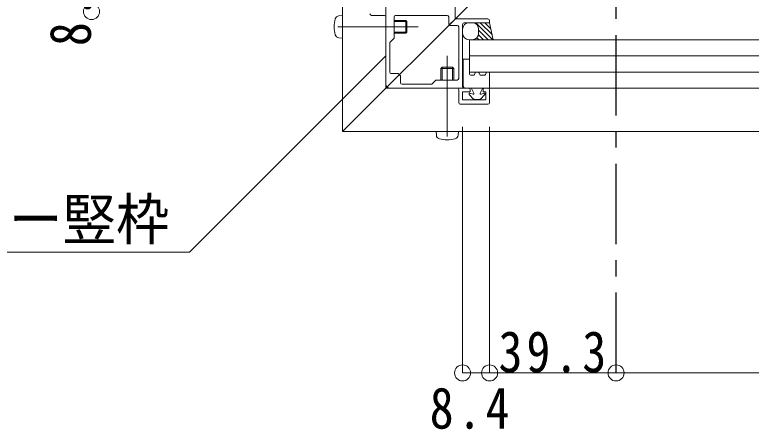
# Model space of a CAD drawing. Units: millimetres at full size, sheet at 1:5. Extents: x -1050 to 1050, y -742 to 742.
# Drawn here: x -338.9 to -110, y -272.8 to -144 of the extents above; entities that cross this region are included whole.
import ezdxf
from ezdxf.enums import TextEntityAlignment as Align

# ---------------------------------------------------------------- set-up
doc = ezdxf.new("R2010")
doc.units = ezdxf.units.MM
doc.header["$LTSCALE"] = 5
doc.linetypes.add('CHAIN1', pattern=[8, 5, -1, 1, -1])
doc.layers.add('0-0_通り芯', color=7, linetype='CHAIN1')
for name, color, linetype, lineweight in [('0-3_寸法', 54, 'Continuous', 20), ('0-4_手摺部材', 92, 'Continuous', 20), ('0-7_ガラス', 6, 'Continuous', 20), ('0-8_その他', 11, 'Continuous', 20), ('0-9_文字', 3, 'Continuous', 20)]:
    doc.layers.add(name, color=color, linetype=linetype, lineweight=lineweight)
doc.styles.add('ＭＳ ゴシック', font='')
doc.styles.get('ＭＳ ゴシック').set_extended_font_data('MS Gothic')

# ---------------------------------------------------------------- blocks, each defined once
blk = doc.blocks.new('dimension_origin')
at = {"color": 0, "linetype": 'Continuous', "lineweight": -2}
blk.add_circle((0, 0), 1.25, dxfattribs=at)

msp = doc.modelspace()

# ---------------------------------------------------------------- linework, layer by layer
at = {"layer": '0-0_通り芯'}
msp.add_line((-151.98, -255.293), (-151.98, 108.086), dxfattribs=at)
at = {"layer": '0-3_寸法'}
for p, q in [((-199.68, -178.834), (-199.68, -255.293)), ((-191.28, -178.834), (-191.28, -255.293)), ((-199.68, -255.293), (-191.28, -255.293)), ((-191.28, -255.293), (-151.98, -255.293)), ((-151.98, -255.293), (-1.98, -255.293))]:
    msp.add_line(p, q, dxfattribs=at)
at = {"layer": '0-4_手摺部材'}
for p, q in [((-236.98, -180.293), (-236.98, 105.685)), ((-223.483, 45.748), (-223.483, -166.796)), ((-236.98, -180.293), (-181.98, -125.293)), ((-201.98, -135.093), (-201.98, -145.086)), ((-227.98, -144.193), (-224.48, -144.193)), ((-223.98, -144.193), (-224.48, -144.193)), ((-204.48, -144.193), (-220.48, -144.193)), ((-238.099, -144.341), (-236.98, -144.243)), ((-236.98, -144.243), (-236.98, -151.243)), ((-223.48, -144.693), (-223.48, -165.939)), ((-220.98, -151.293), (-220.98, -144.693)), ((-220.98, -145.743), (-217.359, -145.743)), ((-217.359, -145.743), (-217.359, -149.743)), ((-216.98, -146.122), (-216.98, -149.364)), ((-203.98, -146.81), (-203.98, -144.693)), ((-203.645, -146.958), (-202.126, -145.439)), ((-203.645, -146.958), (-202.126, -145.439)), ((-191.78, -145.293), (-201.773, -145.293)), ((-203.497, -147.293), (-201.38, -147.293)), ((-200.88, -147.793), (-200.88, -163.793)), ((-199.68, -166.293), (-199.68, -146.993)), ((-220.98, -149.743), (-217.359, -149.743)), ((-238.099, -151.145), (-236.98, -151.243)), ((-220.98, -151.293), (-222.28, -152.593)), ((-222.28, -161.793), (-222.28, -152.593)), ((-219.679, -162.293), (-221.78, -162.293)), ((-219.479, -162.792), (-219.479, -162.493)), ((-206.43, -164.293), (-206.43, -160.672)), ((-202.43, -160.672), (-206.43, -160.672)), ((-202.809, -160.293), (-206.051, -160.293)), ((-202.43, -164.293), (-202.43, -160.672)), ((-222.876, -166.189), (-219.479, -162.792)), ((-222.876, -166.189), (-219.479, -162.792)), ((-219.479, -162.792), (-219.18, -162.792)), ((-218.98, -162.992), (-218.98, -165.093)), ((-207.98, -164.293), (-209.28, -165.593)), ((-207.98, -164.293), (-201.38, -164.293)), ((-11.021, -166.796), (-223.483, -166.796)), ((-201.38, -166.793), (-222.626, -166.793)), ((-218.48, -165.593), (-209.28, -165.593)), ((-199.18, -166.793), (-197.78, -166.793)), ((-192.78, -166.793), (-191.78, -166.793)), ((-200.88, -167.293), (-200.88, -167.793)), ((-200.88, -171.293), (-200.88, -167.793)), ((-199.68, -167.993), (-199.68, -170.393)), ((-197.28, -167.993), (-199.68, -167.993)), ((-197.28, -167.293), (-197.28, -167.993)), ((-193.28, -167.293), (-193.28, -167.993)), ((-191.28, -171.293), (-191.28, -167.293)), ((-199.68, -170.393), (-192.48, -170.393)), ((-191.78, -171.793), (-200.38, -171.793)), ((98.02, -180.293), (-236.98, -180.293)), ((-207.832, -181.412), (-207.93, -180.293)), ((-200.93, -180.293), (-207.93, -180.293)), ((-201.028, -181.412), (-200.93, -180.293))]:
    msp.add_line(p, q, dxfattribs=at)
at = {"layer": '0-4_手摺部材', "linetype": 'CHAIN1'}
for p, q in [((-213.48, -147.743), (-242.698, -147.743)), ((-204.43, -156.793), (-204.43, -186.011))]:
    msp.add_line(p, q, dxfattribs=at)
at = {"layer": '0-4_手摺部材'}
for points in [[(-220.98, -146.122), (-216.98, -146.122), (-217.359, -145.743)], [(-191.28, -145.793), (-191.28, -146.493), (-199.18, -146.493)], [(-220.98, -149.364), (-216.98, -149.364), (-217.359, -149.743)], [(-206.051, -164.293), (-206.051, -160.293), (-206.43, -160.672)], [(-202.809, -164.293), (-202.809, -160.293), (-202.43, -160.672)], [(-193.28, -167.993), (-192.48, -167.993), (-192.48, -170.393)]]:
    msp.add_lwpolyline(points, dxfattribs=at)
for centre, radius, start, end in [((-227.98, -143.693), 0.5, 180, 270), ((-223.98, -144.693), 0.5, 0, 90), ((-220.48, -144.693), 0.5, 90.00011, 180.00011), ((-204.48, -144.693), 0.5, 0, 90), ((-230.58, -147.743), 9, 164.11915, 195.88085), ((-237.986, -145.636), 1.3, 94.99996, 164.11911), ((-201.773, -145.793), 0.5, 90, 135), ((-202.48, -145.086), 0.5, 315, 360), ((-199.18, -146.993), 0.5, 90, 180), ((-191.78, -145.793), 0.5, 360, 90), ((-203.78, -146.81), 0.2, 180.00362, 312.49187), ((-203.497, -147.093), 0.2, 137.50795, 269.99672), ((-201.38, -147.793), 0.5, 360, 90), ((-237.986, -149.85), 1.3, 195.88084, 264.99999), ((-221.78, -161.793), 0.5, 179.99989, 270), ((-219.679, -162.493), 0.2, 0.00033, 89.99995), ((-219.18, -162.992), 0.2, 360, 90), ((-201.38, -163.793), 0.5, 270, 360), ((-223.126, -165.939), 0.354, 179.99994, 315), ((-222.626, -166.439), 0.354, 135, 270), ((-218.48, -165.093), 0.5, 180, 270), ((-201.38, -167.293), 0.5, 360, 90), ((-199.18, -166.293), 0.5, 180, 270), ((-197.78, -167.293), 0.5, 360, 90), ((-192.78, -167.293), 0.5, 90, 180), ((-191.78, -167.293), 0.5, 360, 90), ((-200.38, -171.293), 0.5, 180, 270), ((-191.78, -171.293), 0.5, 270, 360), ((-206.537, -181.299), 1.3, 185, 254.11915), ((-204.43, -173.893), 9, 254.11915, 285.88085), ((-202.323, -181.299), 1.3, 285.88085, 355)]:
    msp.add_arc(centre, radius, start, end, dxfattribs=at)
at = {"layer": '0-7_ガラス'}
for p, q in [((-197.48, -161.793), (-197.48, -151.793)), ((-6.021, -151.796), (-197.48, -151.796)), ((-6.021, -156.796), (-197.48, -156.796)), ((-6.021, -161.796), (-197.48, -161.796))]:
    msp.add_line(p, q, dxfattribs=at)
at = {"layer": '0-8_その他'}
for p, q in [((-196.68, -146.493), (-197.68, -146.493)), ((-190.298, -151.793), (-195.598, -146.493)), ((-190.516, -150.16), (-194.183, -146.493)), ((-190.888, -148.374), (-192.769, -146.493)), ((-191.28, -146.493), (-190.176, -151.793)), ((-199.68, -148.493), (-199.68, -149.793)), ((-194.68, -149.793), (-194.68, -148.493)), ((-193.126, -151.793), (-194.721, -150.198)), ((-191.712, -151.793), (-194.68, -148.825)), ((-197.68, -151.793), (-196.68, -151.793)), ((-194.54, -151.793), (-195.198, -151.136)), ((-199.48, -157.793), (-199.48, -166.293)), ((-199.48, -157.793), (-197.48, -157.793)), ((-197.48, -157.793), (-197.48, -162.493)), ((-196.005, -162.604), (-195.68, -161.793)), ((-195.68, -161.793), (-194.68, -161.793)), ((-194.68, -161.793), (-194.355, -162.604)), ((-192.605, -162.604), (-192.28, -161.793)), ((-197.18, -162.793), (-196.283, -162.793)), ((-194.077, -162.793), (-192.883, -162.793)), ((-198.98, -166.793), (-197.059, -166.793)), ((-196.877, -166.91), (-196.198, -168.41)), ((-193.483, -166.91), (-194.162, -168.41)), ((-193.301, -166.793), (-191.28, -166.793)), ((-196.239, -170.229), (-197.627, -168.729)), ((-197.425, -168.401), (-196.435, -168.685)), ((-194.121, -170.229), (-192.733, -168.729)), ((-192.935, -168.401), (-193.925, -168.685)), ((-194.267, -170.293), (-196.093, -170.293))]:
    msp.add_line(p, q, dxfattribs=at)
msp.add_lwpolyline([(-192.28, -161.793), (-191.28, -161.793), (-191.28, -166.793)], dxfattribs=at)
for centre, radius, start, end in [((-197.68, -148.493), 2, 90, 180), ((-196.68, -148.493), 2, 0, 90), ((-197.68, -149.793), 2, 180, 270), ((-196.68, -149.793), 2, 270, 360), ((-197.18, -162.493), 0.3, 180, 270), ((-196.283, -162.493), 0.3, 270, 338.19859), ((-194.077, -162.493), 0.3, 201.80141, 270), ((-192.883, -162.493), 0.3, 270, 338.19859), ((-198.98, -166.293), 0.5, 180, 270), ((-197.059, -166.993), 0.2, 24.35477, 90), ((-193.301, -166.993), 0.2, 90, 155.64523), ((-197.48, -168.593), 0.2, 73.96257, 222.76769), ((-196.38, -168.493), 0.2, 253.96257, 24.35477), ((-193.98, -168.493), 0.2, 155.64523, 286.03743), ((-192.88, -168.593), 0.2, 317.23231, 106.03743), ((-196.093, -170.093), 0.2, 222.76769, 270), ((-194.267, -170.093), 0.2, 270, 317.23231)]:
    msp.add_arc(centre, radius, start, end, dxfattribs=at)
at = {"layer": '0-9_文字'}
msp.add_lwpolyline([(-223.483, -156.763), (-284.512, -217.793), (-390.53, -217.793)], dxfattribs=at)

# ---------------------------------------------------------------- block references
at = {"layer": '0-3_寸法', "xscale": 2, "yscale": 2}
for p, rotation in [((-315, -142.993), 270), ((-199.68, -255.293), 180), ((-191.28, -255.293), 180), ((-151.98, -255.293), 180)]:
    msp.add_blockref('dimension_origin', p, dxfattribs=dict(at, rotation=rotation))
for p in [(-191.28, -255.293), (-151.98, -255.293)]:
    msp.add_blockref('dimension_origin', p, dxfattribs=at)

# ---------------------------------------------------------------- texts
at = {"layer": '0-3_寸法', "insert": (-315, -153.738), "char_height": 12.83, "attachment_point": 7, "rotation": 90, "style": 'ＭＳ ゴシック'}
msp.add_mtext('\\T1.17;\\W0.85;8.4', dxfattribs=at)
at = {"layer": '0-3_寸法', "char_height": 12.83, "attachment_point": 7, "style": 'ＭＳ ゴシック'}
for s, insert in [('\\T1.17;\\W0.85;39.3', (-188.505, -255.293)), ('\\T1.17;\\W0.85;8.4', (-209.882, -272.793))]:
    msp.add_mtext(s, dxfattribs=dict(at, insert=insert))
at = {"layer": '0-9_文字', "style": 'ＭＳ ゴシック', "width": 0.95}
msp.add_text('コーナー竪枠', height=12.83, dxfattribs=at).set_placement((-390.53, -217.793), align=Align.BOTTOM_LEFT)

doc.saveas('drawing.dxf')
